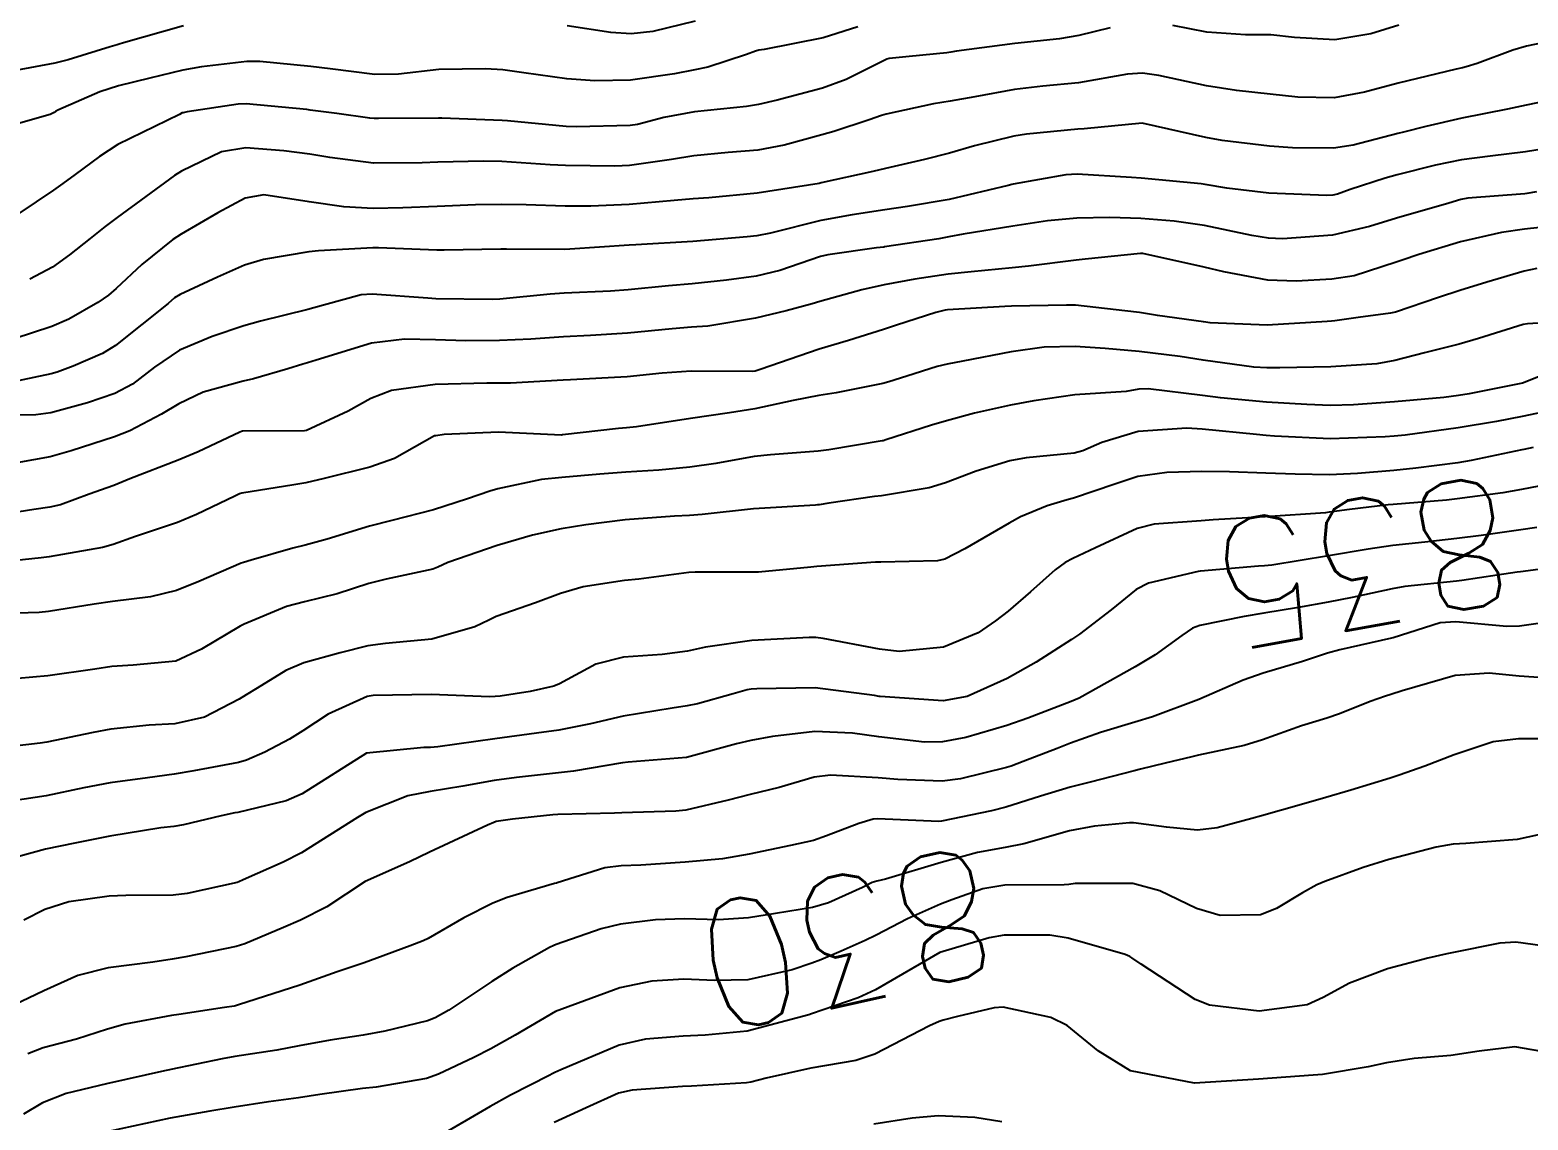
# Model space of a CAD drawing. Header units: metres. Extents: x 307586 to 320046, y 7427249 to 7434250.
# Drawn here: x 319662.25 to 319709.09, y 7429162.31 to 7429196.4 of the extents above; entities that cross this region are included whole.
import ezdxf
from ezdxf.enums import TextEntityAlignment as Align

# ---------------------------------------------------------------- set-up
doc = ezdxf.new("R2010")
doc.units = ezdxf.units.M
doc.header["$MEASUREMENT"] = 0
for name, color, linetype in [('Cotas', 45, 'Continuous'), ('Curvas de Nivel 1m', 11, 'Continuous'), ('Curvas de Nivel 5m', 15, 'Continuous')]:
    doc.layers.add(name, color=color, linetype=linetype)
doc.styles.add('Style-STANDARD', font='STANDARD.shx')

msp = doc.modelspace()

# ---------------------------------------------------------------- linework, layer by layer
at = {"layer": 'Curvas de Nivel 1m', "flags": 128}
for points, elevation in [([(319688.141, 7429196.5), (319687.048, 7429196.152), (319685.207, 7429195.79), (319685.044, 7429195.765), (319684.941, 7429195.734), (319684.657, 7429195.634), (319683.447, 7429195.238), (319683.038, 7429195.151), (319682.409, 7429195.032), (319681.034, 7429194.833), (319679.919, 7429194.806), (319679.035, 7429194.866), (319677.69, 7429195.06), (319677.037, 7429195.151), (319676.496, 7429195.186), (319675.037, 7429195.158), (319673.778, 7429195.02), (319673.032, 7429195.01), (319671.643, 7429195.182), (319671.035, 7429195.258), (319669.435, 7429195.418), (319669.037, 7429195.416), (319667.618, 7429195.25), (319667.032, 7429195.14), (319665.996, 7429194.888), (319665.025, 7429194.652), (319664.435, 7429194.463), (319663.12, 7429193.889), (319663.053, 7429193.849), (319663.012, 7429193.823), (319662.88, 7429193.76), (319661.006, 7429193.223)], 848), ([(319696.029, 7429196.471), (319695.05, 7429196.222), (319694.446, 7429196.119), (319693.047, 7429195.979), (319691.22, 7429195.733), (319691.044, 7429195.7), (319690.924, 7429195.682), (319689.746, 7429195.573), (319689.117, 7429195.505), (319689.042, 7429195.483), (319687.775, 7429194.853), (319687.033, 7429194.583), (319685.613, 7429194.205), (319685.027, 7429194.064), (319684.652, 7429194.009), (319683.025, 7429193.843), (319682.074, 7429193.664), (319681.251, 7429193.445), (319681.019, 7429193.413), (319679.344, 7429193.371), (319679.018, 7429193.384), (319677.184, 7429193.555), (319677.021, 7429193.567), (319675.13, 7429193.64), (319675.021, 7429193.64), (319673.153, 7429193.627), (319673.012, 7429193.63), (319672.884, 7429193.644), (319671.848, 7429193.787), (319671.014, 7429193.896), (319670.907, 7429193.909), (319669.017, 7429194.088), (319668.76, 7429194.08), (319667.168, 7429193.838), (319667.04, 7429193.812), (319667.013, 7429193.806), (319666.927, 7429193.756), (319665.002, 7429192.816), (319664.431, 7429192.443), (319663.67, 7429191.883), (319663.28, 7429191.597), (319662.988, 7429191.386), (319661.335, 7429190.274)], 847), ([(319667.05, 7429196.528), (319665.177, 7429196.001), (319665.044, 7429195.958), (319664.976, 7429195.938), (319664.763, 7429195.873), (319663.452, 7429195.47), (319663.035, 7429195.361), (319661.803, 7429195.136)], 849), ([(319683.053, 7429196.672), (319681.727, 7429196.347), (319681.049, 7429196.279), (319680.418, 7429196.318), (319679.051, 7429196.525)], 849), ([(319705.055, 7429196.55), (319704.177, 7429196.273), (319703.05, 7429196.086), (319701.786, 7429196.165), (319701.051, 7429196.25), (319700.253, 7429196.246), (319699.052, 7429196.328), (319697.984, 7429196.541)], 847), ([(319710.239, 7429196.14), (319709.048, 7429195.893), (319708.62, 7429195.772), (319707.501, 7429195.355), (319707.156, 7429195.245), (319707.041, 7429195.217), (319706.847, 7429195.169), (319705.036, 7429194.733), (319703.98, 7429194.454), (319703.032, 7429194.277), (319701.898, 7429194.293), (319701.032, 7429194.388), (319699.978, 7429194.506), (319699.035, 7429194.651), (319697.543, 7429194.97), (319697.039, 7429195.051), (319696.568, 7429195.017), (319695.035, 7429194.748), (319693.917, 7429194.638), (319693.033, 7429194.54), (319691.79, 7429194.308), (319691.029, 7429194.177), (319690.506, 7429194.087), (319689.025, 7429193.764), (319688.882, 7429193.724), (319688.493, 7429193.585), (319687.386, 7429193.227), (319687.016, 7429193.116), (319685.832, 7429192.796), (319685.008, 7429192.641), (319684.081, 7429192.565), (319683.005, 7429192.464), (319682.314, 7429192.35), (319681, 7429192.165), (319680.543, 7429192.142), (319679, 7429192.16), (319678.521, 7429192.183), (319677.001, 7429192.288), (319676.431, 7429192.299), (319675.001, 7429192.268), (319674.51, 7429192.243), (319672.998, 7429192.232), (319671.624, 7429192.415), (319671, 7429192.514), (319670.189, 7429192.62), (319669.002, 7429192.713), (319668.239, 7429192.589), (319666.994, 7429191.983), (319666.775, 7429191.843), (319664.98, 7429190.532), (319664.602, 7429190.248), (319664.139, 7429189.878), (319663.486, 7429189.364), (319662.959, 7429188.986), (319662.249, 7429188.605)], 846), ([(319709.658, 7429192.688), (319709.012, 7429192.586), (319707.912, 7429192.448), (319707.008, 7429192.334), (319706.202, 7429192.175), (319705, 7429191.873), (319704.628, 7429191.764), (319703.533, 7429191.405), (319703.133, 7429191.267), (319702.991, 7429191.236), (319702.799, 7429191.221), (319700.992, 7429191.3), (319699.671, 7429191.453), (319698.994, 7429191.565), (319698.874, 7429191.582), (319696.997, 7429191.762), (319696.698, 7429191.784), (319694.999, 7429191.887), (319694.642, 7429191.869), (319692.994, 7429191.576), (319692.957, 7429191.567), (319692.837, 7429191.532), (319690.988, 7429191.102), (319689.685, 7429190.874), (319688.985, 7429190.771), (319687.956, 7429190.618), (319686.981, 7429190.442), (319685.403, 7429190.049), (319684.976, 7429189.964), (319684.68, 7429189.929), (319682.974, 7429189.779), (319681.192, 7429189.677), (319680.984, 7429189.669), (319679.127, 7429189.542), (319678.97, 7429189.538), (319677.147, 7429189.541), (319676.97, 7429189.539), (319675.208, 7429189.508), (319674.969, 7429189.509), (319673.152, 7429189.586), (319672.97, 7429189.586), (319671.269, 7429189.495), (319670.968, 7429189.458), (319669.555, 7429189.223), (319668.961, 7429189.042), (319668.117, 7429188.667), (319666.947, 7429188.13), (319666.77, 7429188.018), (319666.575, 7429187.846), (319664.93, 7429186.536), (319664.52, 7429186.281), (319663.606, 7429185.883), (319663.108, 7429185.701), (319662.919, 7429185.644), (319661.483, 7429185.343)], 844), ([(319709.357, 7429191.336), (319709.052, 7429191.28), (319708.992, 7429191.275), (319707.213, 7429191.136), (319706.99, 7429191.094), (319706.611, 7429190.987), (319704.984, 7429190.517), (319704.13, 7429190.25), (319702.979, 7429189.983), (319701.41, 7429189.867), (319700.977, 7429189.885), (319700.453, 7429189.97), (319698.981, 7429190.28), (319698.029, 7429190.423), (319696.983, 7429190.505), (319696.018, 7429190.529), (319694.983, 7429190.517), (319694.072, 7429190.429), (319692.98, 7429190.26), (319691.435, 7429190.01), (319690.977, 7429189.925), (319690.671, 7429189.868), (319688.973, 7429189.615), (319688.945, 7429189.608), (319688.717, 7429189.583), (319687.197, 7429189.37), (319686.969, 7429189.315), (319685.701, 7429188.879), (319684.959, 7429188.704), (319684.026, 7429188.57), (319682.955, 7429188.461), (319682.218, 7429188.397), (319680.952, 7429188.276), (319680.401, 7429188.235), (319678.95, 7429188.166), (319678.514, 7429188.14), (319676.947, 7429187.983), (319676.701, 7429187.969), (319674.947, 7429187.994), (319674.692, 7429188.007), (319672.948, 7429188.137), (319672.61, 7429188.113), (319671.432, 7429187.793), (319670.942, 7429187.659), (319669.456, 7429187.297), (319668.936, 7429187.142), (319667.95, 7429186.813), (319666.928, 7429186.385), (319666.148, 7429185.852), (319665.459, 7429185.318), (319664.91, 7429185.028), (319664.051, 7429184.734), (319662.901, 7429184.425), (319662.434, 7429184.363), (319660.899, 7429184.336)], 843), ([(319710.033, 7429190.279), (319708.981, 7429190.167), (319708.257, 7429190.07), (319706.977, 7429189.77), (319705.677, 7429189.379), (319705.154, 7429189.203), (319704.969, 7429189.137), (319703.652, 7429188.714), (319702.961, 7429188.607), (319701.847, 7429188.54), (319700.96, 7429188.572), (319699.578, 7429188.84), (319698.966, 7429188.984), (319697.045, 7429189.406), (319696.972, 7429189.413), (319695.244, 7429189.23), (319694.968, 7429189.202), (319693.476, 7429189.014), (319692.964, 7429188.962), (319691.677, 7429188.834), (319690.961, 7429188.759), (319689.923, 7429188.606), (319688.956, 7429188.424), (319688.265, 7429188.276), (319686.948, 7429187.906), (319686.713, 7429187.837), (319685.892, 7429187.616), (319684.94, 7429187.383), (319683.443, 7429187.14), (319682.937, 7429187.102), (319682.332, 7429187.054), (319680.935, 7429186.916), (319679.78, 7429186.846), (319678.934, 7429186.802), (319677.914, 7429186.729), (319676.933, 7429186.685), (319675.876, 7429186.68), (319674.933, 7429186.708), (319673.958, 7429186.734), (319672.931, 7429186.605), (319671.201, 7429186.071), (319670.925, 7429185.987), (319670.78, 7429185.946), (319670.31, 7429185.806), (319669.245, 7429185.49), (319668.917, 7429185.413), (319667.668, 7429185.076), (319666.906, 7429184.705), (319666.37, 7429184.379), (319665.37, 7429183.863), (319664.891, 7429183.675), (319663.538, 7429183.232), (319662.885, 7429183.051), (319661.839, 7429182.862)], 842), ([(319709.365, 7429188.938), (319708.966, 7429188.852), (319707.799, 7429188.513), (319706.956, 7429188.254), (319706.288, 7429188.034), (319704.946, 7429187.576), (319704.795, 7429187.541), (319703.785, 7429187.402), (319703.048, 7429187.303), (319702.942, 7429187.294), (319702.815, 7429187.285), (319700.94, 7429187.169), (319699.155, 7429187.243), (319698.941, 7429187.27), (319697.502, 7429187.474), (319696.944, 7429187.561), (319696.854, 7429187.572), (319694.947, 7429187.788), (319694.666, 7429187.794), (319692.946, 7429187.758), (319692.729, 7429187.751), (319690.944, 7429187.647), (319690.868, 7429187.636), (319690.58, 7429187.564), (319689.346, 7429187.169), (319688.937, 7429187.029), (319687.841, 7429186.684), (319686.931, 7429186.42), (319685.079, 7429185.782), (319684.924, 7429185.729), (319684.832, 7429185.723), (319682.924, 7429185.724), (319682.021, 7429185.664), (319680.922, 7429185.556), (319679.158, 7429185.46), (319678.92, 7429185.449), (319677.277, 7429185.358), (319676.919, 7429185.351), (319676.542, 7429185.348), (319674.918, 7429185.308), (319673.552, 7429185.128), (319672.909, 7429184.871), (319672.205, 7429184.479), (319670.894, 7429183.869), (319670.836, 7429183.859), (319668.893, 7429183.851), (319668.87, 7429183.844), (319668.813, 7429183.821), (319667.511, 7429183.209), (319666.884, 7429182.949), (319665.378, 7429182.363), (319664.876, 7429182.154), (319664.67, 7429182.077), (319664.108, 7429181.878), (319663.205, 7429181.551), (319662.869, 7429181.477), (319662.376, 7429181.406), (319660.865, 7429181.164)], 841), ([(319710.337, 7429185.918), (319708.923, 7429185.356), (319708.869, 7429185.341), (319707.253, 7429185.023), (319706.919, 7429184.966), (319706.459, 7429184.907), (319704.917, 7429184.77), (319703.638, 7429184.68), (319702.915, 7429184.659), (319702.175, 7429184.681), (319700.916, 7429184.761), (319699.477, 7429184.895), (319698.918, 7429184.967), (319697.217, 7429185.18), (319696.92, 7429185.163), (319696.53, 7429185.096), (319694.918, 7429184.984), (319693.637, 7429184.801), (319692.914, 7429184.667), (319691.783, 7429184.419), (319690.909, 7429184.179), (319690.437, 7429184.036), (319689.017, 7429183.579), (319688.929, 7429183.553), (319688.902, 7429183.545), (319687.226, 7429183.269), (319686.897, 7429183.224), (319685.405, 7429183.113), (319684.894, 7429183.055), (319683.692, 7429182.841), (319682.889, 7429182.722), (319681.917, 7429182.635), (319680.886, 7429182.571), (319680.067, 7429182.506), (319678.883, 7429182.403), (319678.249, 7429182.34), (319676.878, 7429182.05), (319676.627, 7429181.973), (319675.936, 7429181.734), (319674.869, 7429181.389), (319673.567, 7429181.062), (319672.864, 7429180.881), (319671.543, 7429180.473), (319670.858, 7429180.286), (319670.468, 7429180.192), (319669.172, 7429179.817), (319668.924, 7429179.747), (319668.851, 7429179.721), (319667.529, 7429179.146), (319666.838, 7429178.869), (319666.019, 7429178.668), (319664.833, 7429178.525), (319664.263, 7429178.444), (319662.828, 7429178.208), (319662.541, 7429178.18), (319660.826, 7429178.128)], 839), ([(319709.755, 7429184.491), (319708.913, 7429184.31), (319708.102, 7429184.157), (319706.909, 7429183.956), (319705.249, 7429183.727), (319704.906, 7429183.691), (319704.627, 7429183.671), (319702.905, 7429183.615), (319701.167, 7429183.698), (319700.906, 7429183.721), (319700.604, 7429183.745), (319698.907, 7429183.911), (319698.428, 7429183.945), (319696.907, 7429183.84), (319695.763, 7429183.497), (319695.168, 7429183.237), (319694.898, 7429183.164), (319693.404, 7429183.016), (319692.894, 7429182.922), (319691.836, 7429182.599), (319690.883, 7429182.233), (319690.367, 7429182.079), (319688.877, 7429181.833), (319688.655, 7429181.804), (319687.226, 7429181.596), (319686.924, 7429181.547), (319686.872, 7429181.544), (319686.809, 7429181.538), (319684.871, 7429181.422), (319683.272, 7429181.242), (319682.869, 7429181.212), (319682.404, 7429181.192), (319680.867, 7429181.081), (319679.631, 7429180.927), (319678.864, 7429180.8), (319677.97, 7429180.601), (319676.858, 7429180.278), (319675.315, 7429179.743), (319675, 7429179.598), (319674.85, 7429179.534), (319673.389, 7429179.22), (319672.843, 7429179.084), (319671.854, 7429178.768), (319670.834, 7429178.519), (319670.273, 7429178.364), (319668.95, 7429177.819), (319668.866, 7429177.776), (319668.822, 7429177.754), (319667.617, 7429177.03), (319666.811, 7429176.659), (319665.483, 7429176.533), (319664.809, 7429176.495), (319664.277, 7429176.406), (319662.806, 7429176.201), (319660.921, 7429176.036)], 838), ([(319709.247, 7429183.337), (319708.962, 7429183.28), (319708.902, 7429183.266), (319707.315, 7429182.937), (319706.895, 7429182.866), (319705.582, 7429182.691), (319704.891, 7429182.625), (319703.762, 7429182.529), (319702.889, 7429182.491), (319701.806, 7429182.509), (319700.889, 7429182.539), (319699.758, 7429182.584), (319698.89, 7429182.592), (319697.799, 7429182.562), (319696.887, 7429182.434), (319696.176, 7429182.198), (319694.877, 7429181.758), (319694.682, 7429181.705), (319694.054, 7429181.518), (319693.221, 7429181.174), (319692.867, 7429180.977), (319691.48, 7429180.171), (319690.856, 7429179.845), (319690.624, 7429179.793), (319688.855, 7429179.757), (319688.687, 7429179.75), (319686.853, 7429179.616), (319686.665, 7429179.603), (319685.03, 7429179.447), (319684.85, 7429179.44), (319683.054, 7429179.444), (319682.85, 7429179.428), (319681.294, 7429179.226), (319680.845, 7429179.181), (319679.548, 7429178.987), (319678.839, 7429178.777), (319678.06, 7429178.482), (319676.828, 7429178.051), (319676.604, 7429177.945), (319676.159, 7429177.73), (319674.819, 7429177.346), (319673.373, 7429177.209), (319672.817, 7429177.14), (319671.95, 7429176.919), (319670.811, 7429176.605), (319670.25, 7429176.364), (319669.353, 7429175.814), (319669.015, 7429175.602), (319668.798, 7429175.471), (319667.708, 7429174.912), (319666.786, 7429174.704), (319665.984, 7429174.653), (319664.783, 7429174.534), (319664.224, 7429174.433), (319662.777, 7429174.129), (319662.574, 7429174.095), (319661.041, 7429173.916)], 837), ([(319709.975, 7429182.241), (319708.883, 7429182.025), (319708.302, 7429181.926), (319706.879, 7429181.733), (319706.545, 7429181.698), (319704.875, 7429181.561), (319704.721, 7429181.546), (319703.512, 7429181.404), (319702.955, 7429181.326), (319702.872, 7429181.316), (319702.759, 7429181.299), (319700.87, 7429181.174), (319699.248, 7429181.077), (319698.869, 7429181.053), (319697.402, 7429180.94), (319696.866, 7429180.803), (319695.566, 7429180.206), (319694.857, 7429179.872), (319694.619, 7429179.749), (319694.309, 7429179.515), (319693.534, 7429178.831), (319692.833, 7429178.226), (319692.445, 7429177.919), (319691.899, 7429177.544), (319690.818, 7429177.101), (319689.432, 7429176.959), (319688.817, 7429177.03), (319687.054, 7429177.364), (319686.821, 7429177.394), (319686.617, 7429177.399), (319684.82, 7429177.306), (319683.37, 7429177.092), (319682.816, 7429176.971), (319682.019, 7429176.866), (319680.814, 7429176.789), (319679.94, 7429176.561), (319678.805, 7429175.954), (319678.631, 7429175.876), (319677.891, 7429175.709), (319676.951, 7429175.569), (319676.801, 7429175.549), (319676.616, 7429175.539), (319674.801, 7429175.618), (319672.983, 7429175.585), (319672.8, 7429175.55), (319671.581, 7429174.998), (319670.783, 7429174.484), (319670.367, 7429174.216), (319669.595, 7429173.812), (319669.023, 7429173.565), (319668.77, 7429173.495), (319667.373, 7429173.228), (319666.766, 7429173.125), (319665.926, 7429173.014), (319664.763, 7429172.856), (319663.939, 7429172.7), (319662.759, 7429172.451), (319661.03, 7429172.19)], 836), ([(319710.51, 7429179.67), (319708.854, 7429179.455), (319708.751, 7429179.444), (319708.128, 7429179.347), (319707.026, 7429179.182), (319706.85, 7429179.166), (319705.237, 7429178.994), (319704.846, 7429178.922), (319703.596, 7429178.648), (319702.839, 7429178.505), (319701.919, 7429178.342), (319700.834, 7429178.162), (319700.217, 7429178.061), (319698.828, 7429177.774), (319698.597, 7429177.691), (319698.27, 7429177.466), (319697.436, 7429176.854), (319696.813, 7429176.482), (319695.055, 7429175.506), (319694.802, 7429175.394), (319693.448, 7429174.872), (319692.794, 7429174.647), (319691.514, 7429174.273), (319690.789, 7429174.134), (319690.225, 7429174.129), (319688.79, 7429174.297), (319687.968, 7429174.411), (319686.792, 7429174.464), (319685.473, 7429174.303), (319684.788, 7429174.179), (319684.344, 7429174.078), (319682.783, 7429173.65), (319680.958, 7429173.5), (319680.78, 7429173.479), (319679.247, 7429173.224), (319678.775, 7429173.165), (319677.46, 7429173.026), (319676.771, 7429172.928), (319675.784, 7429172.751), (319674.761, 7429172.587), (319674.072, 7429172.445), (319672.754, 7429171.928), (319672.489, 7429171.774), (319670.742, 7429170.666), (319670.167, 7429170.377), (319668.914, 7429169.818), (319668.788, 7429169.763), (319668.732, 7429169.742), (319667.172, 7429169.39), (319666.725, 7429169.339), (319665.254, 7429169.333), (319664.724, 7429169.306), (319663.472, 7429169.132), (319662.718, 7429168.897), (319662.057, 7429168.556)], 834), ([(319710.206, 7429177.953), (319708.829, 7429177.75), (319708.427, 7429177.746), (319706.831, 7429177.893), (319706.344, 7429177.854), (319704.871, 7429177.389), (319704.823, 7429177.377), (319703.209, 7429177.016), (319702.818, 7429176.905), (319702.044, 7429176.65), (319700.811, 7429176.282), (319700.189, 7429176.067), (319698.803, 7429175.46), (319697.352, 7429174.92), (319696.796, 7429174.754), (319695.725, 7429174.429), (319694.789, 7429174.091), (319694.37, 7429173.931), (319693.31, 7429173.525), (319692.93, 7429173.38), (319692.78, 7429173.336), (319691.347, 7429172.979), (319690.773, 7429172.91), (319689.388, 7429172.959), (319688.774, 7429173.01), (319687.28, 7429173.091), (319686.774, 7429173.028), (319685.674, 7429172.712), (319684.766, 7429172.486), (319684.085, 7429172.315), (319682.758, 7429172.003), (319682.447, 7429171.965), (319680.756, 7429171.914), (319680.533, 7429171.906), (319678.755, 7429171.862), (319678.603, 7429171.853), (319677.336, 7429171.714), (319676.831, 7429171.64), (319676.752, 7429171.612), (319676.562, 7429171.534), (319674.742, 7429170.683), (319674.116, 7429170.38), (319672.733, 7429169.77), (319671.532, 7429168.977), (319670.714, 7429168.561), (319670.184, 7429168.332), (319668.971, 7429167.817), (319668.702, 7429167.734), (319667.122, 7429167.412), (319666.698, 7429167.339), (319666.097, 7429167.249), (319664.695, 7429167.066), (319663.744, 7429166.828), (319662.688, 7429166.35), (319661.745, 7429165.899)], 833), ([(319710.034, 7429176.105), (319708.811, 7429176.19), (319707.878, 7429176.283), (319706.811, 7429176.206), (319705.156, 7429175.734), (319704.805, 7429175.615), (319704.636, 7429175.56), (319704.152, 7429175.397), (319703.194, 7429175.011), (319702.798, 7429174.873), (319702.007, 7429174.634), (319700.79, 7429174.196), (319700.212, 7429174.022), (319698.785, 7429173.717), (319698.575, 7429173.672), (319697.749, 7429173.47), (319696.976, 7429173.282), (319696.779, 7429173.234), (319695.398, 7429172.877), (319694.771, 7429172.716), (319693.848, 7429172.438), (319692.761, 7429172.097), (319692.313, 7429171.983), (319690.754, 7429171.656), (319690.667, 7429171.648), (319688.755, 7429171.727), (319688.62, 7429171.716), (319688.163, 7429171.586), (319687.153, 7429171.192), (319686.747, 7429171.048), (319686.028, 7429170.893), (319684.743, 7429170.624), (319683.907, 7429170.473), (319682.74, 7429170.37), (319681.352, 7429170.284), (319680.739, 7429170.258), (319680.231, 7429170.192), (319678.733, 7429169.725), (319678.716, 7429169.717), (319678.65, 7429169.701), (319677.177, 7429169.265), (319676.723, 7429169.089), (319675.815, 7429168.635), (319674.706, 7429167.988), (319674.548, 7429167.908), (319674.144, 7429167.756), (319673.099, 7429167.366), (319672.697, 7429167.226), (319671.859, 7429166.942), (319670.69, 7429166.523), (319668.773, 7429165.908), (319668.684, 7429165.88), (319668.635, 7429165.868), (319668.34, 7429165.823), (319666.906, 7429165.611), (319666.679, 7429165.576), (319665.232, 7429165.304), (319664.672, 7429165.147), (319663.707, 7429164.84), (319662.663, 7429164.566), (319662.181, 7429164.374)], 832), ([(319709.687, 7429174.226), (319708.792, 7429174.231), (319707.997, 7429174.141), (319706.787, 7429173.731), (319705.869, 7429173.374), (319705.067, 7429173.097), (319704.777, 7429173.004), (319703.548, 7429172.626), (319702.768, 7429172.394), (319702.005, 7429172.181), (319700.759, 7429171.823), (319700.455, 7429171.737), (319699.375, 7429171.451), (319698.752, 7429171.374), (319697.784, 7429171.47), (319696.755, 7429171.604), (319696.633, 7429171.604), (319695.539, 7429171.498), (319694.751, 7429171.35), (319693.328, 7429170.943), (319692.746, 7429170.834), (319691.878, 7429170.673), (319690.741, 7429170.364), (319689.002, 7429169.844), (319688.735, 7429169.781), (319688.582, 7429169.734), (319688.281, 7429169.585), (319687.217, 7429169.104), (319686.723, 7429168.955), (319685.565, 7429168.772), (319684.718, 7429168.627), (319683.785, 7429168.572), (319682.717, 7429168.603), (319681.812, 7429168.568), (319680.714, 7429168.431), (319680.108, 7429168.283), (319678.704, 7429167.801), (319678.633, 7429167.772), (319678.493, 7429167.702), (319677.348, 7429167.061), (319676.692, 7429166.639), (319675.344, 7429165.74), (319674.92, 7429165.505), (319674.678, 7429165.41), (319673.351, 7429165.085), (319672.671, 7429164.965), (319671.64, 7429164.809), (319670.666, 7429164.629), (319669.966, 7429164.498), (319668.66, 7429164.294), (319668.259, 7429164.224), (319666.654, 7429163.89), (319666.613, 7429163.881), (319666.463, 7429163.843), (319664.649, 7429163.439), (319663.388, 7429163.14), (319662.643, 7429162.849), (319662.046, 7429162.488)], 831), ([(319710.377, 7429167.646), (319708.711, 7429167.87), (319708.213, 7429167.842), (319706.706, 7429167.541), (319706.557, 7429167.51), (319705.956, 7429167.371), (319704.699, 7429167.041), (319703.507, 7429166.59), (319702.69, 7429166.14), (319702.187, 7429165.916), (319700.686, 7429165.717), (319699.135, 7429165.901), (319698.689, 7429166.082), (319696.996, 7429167.181), (319696.702, 7429167.379), (319696.64, 7429167.419), (319696.492, 7429167.483), (319694.71, 7429167.995), (319694.138, 7429168.089), (319692.711, 7429168.087), (319692.243, 7429168.002), (319690.703, 7429167.55), (319688.691, 7429166.377), (319688.146, 7429166.128), (319686.683, 7429165.629), (319686.603, 7429165.601), (319684.677, 7429165.083), (319683.359, 7429164.96), (319682.676, 7429164.936), (319681.502, 7429164.835), (319680.673, 7429164.651), (319678.846, 7429163.878), (319678.664, 7429163.791), (319678.603, 7429163.761), (319678.49, 7429163.702), (319677.272, 7429163.088), (319676.643, 7429162.727), (319674.938, 7429161.745)], 829), ([(319709.763, 7429164.412), (319708.675, 7429164.597), (319707.564, 7429164.461), (319706.673, 7429164.33), (319705.532, 7429164.237), (319704.67, 7429164.097), (319704.091, 7429163.973), (319702.666, 7429163.737), (319702.37, 7429163.709), (319700.664, 7429163.587), (319698.663, 7429163.46), (319696.667, 7429163.848), (319695.65, 7429164.473), (319694.68, 7429165.267), (319694.169, 7429165.515), (319692.686, 7429165.835), (319692.4, 7429165.819), (319691.249, 7429165.544), (319690.802, 7429165.428), (319690.681, 7429165.391), (319690.382, 7429165.256), (319688.671, 7429164.367), (319688.079, 7429164.175), (319686.666, 7429163.934), (319685.269, 7429163.621), (319684.796, 7429163.493), (319684.661, 7429163.473), (319682.937, 7429163.369), (319682.658, 7429163.355), (319681.076, 7429163.247), (319680.655, 7429163.144), (319679.641, 7429162.693), (319678.641, 7429162.236)], 828), ([(319692.644, 7429162.256), (319691.794, 7429162.39), (319690.646, 7429162.435), (319689.835, 7429162.372), (319688.642, 7429162.175)], 827)]:
    msp.add_lwpolyline(points, dxfattribs=dict(at, elevation=elevation))
at = {"layer": 'Curvas de Nivel 5m', "flags": 128}
for points, elevation in [([(319710.092, 7429194.27), (319709.03, 7429194.049), (319708.453, 7429193.922), (319707.026, 7429193.64), (319705.899, 7429193.377), (319705.203, 7429193.204), (319705.019, 7429193.162), (319703.619, 7429192.799), (319703.012, 7429192.702), (319701.729, 7429192.712), (319701.013, 7429192.77), (319699.527, 7429192.943), (319699.017, 7429193.037), (319697.023, 7429193.48), (319695.217, 7429193.31), (319695.02, 7429193.294), (319693.406, 7429193.138), (319693.016, 7429193.074), (319691.784, 7429192.775), (319691.008, 7429192.549), (319690.224, 7429192.349), (319689, 7429192.07), (319688.608, 7429191.975), (319686.993, 7429191.614), (319686.933, 7429191.601), (319684.99, 7429191.293), (319683.483, 7429191.15), (319682.988, 7429191.115), (319682.393, 7429191.065), (319680.986, 7429190.945), (319679.785, 7429190.892), (319678.985, 7429190.89), (319677.769, 7429190.929), (319676.985, 7429190.945), (319676.186, 7429190.933), (319674.984, 7429190.879), (319673.911, 7429190.833), (319672.983, 7429190.818), (319672.067, 7429190.867), (319670.985, 7429191.028), (319669.56, 7429191.241), (319668.986, 7429191.142), (319668.131, 7429190.679), (319666.975, 7429190.009), (319666.718, 7429189.844), (319665.755, 7429189.064), (319664.95, 7429188.318), (319664.71, 7429188.109), (319664.376, 7429187.876), (319663.468, 7429187.354), (319662.935, 7429187.121), (319661.759, 7429186.735)], 845), ([(319710.943, 7429187.32), (319709.071, 7429187.209), (319708.941, 7429187.186), (319707.546, 7429186.745), (319706.935, 7429186.571), (319705.855, 7429186.299), (319704.93, 7429186.059), (319704.366, 7429185.958), (319702.927, 7429185.864), (319701.327, 7429185.834), (319700.927, 7429185.828), (319700.516, 7429185.855), (319698.929, 7429186.074), (319698.216, 7429186.182), (319696.932, 7429186.341), (319695.874, 7429186.437), (319694.933, 7429186.501), (319693.968, 7429186.484), (319692.931, 7429186.335), (319691.415, 7429186.04), (319690.927, 7429185.95), (319690.617, 7429185.872), (319689.673, 7429185.572), (319689.109, 7429185.39), (319688.921, 7429185.34), (319687.462, 7429185.05), (319686.917, 7429184.966), (319686.117, 7429184.814), (319684.912, 7429184.549), (319684.125, 7429184.424), (319682.909, 7429184.243), (319681.221, 7429183.991), (319680.906, 7429183.955), (319680.656, 7429183.932), (319678.903, 7429183.734), (319678.871, 7429183.732), (319676.904, 7429183.819), (319675.2, 7429183.746), (319674.94, 7429183.711), (319674.902, 7429183.701), (319673.651, 7429182.997), (319672.882, 7429182.721), (319671.455, 7429182.368), (319670.877, 7429182.238), (319670.506, 7429182.175), (319668.874, 7429181.909), (319668.807, 7429181.887), (319668.661, 7429181.822), (319667.46, 7429181.241), (319666.864, 7429180.992), (319665.557, 7429180.556), (319664.857, 7429180.304), (319664.52, 7429180.21), (319662.853, 7429179.925), (319662.601, 7429179.894), (319661.039, 7429179.728)], 840), ([(319709.364, 7429180.839), (319708.867, 7429180.763), (319707.628, 7429180.589), (319706.864, 7429180.492), (319705.87, 7429180.381), (319704.862, 7429180.273), (319704.095, 7429180.163), (319702.858, 7429179.951), (319701.083, 7429179.665), (319700.855, 7429179.639), (319700.669, 7429179.627), (319698.853, 7429179.473), (319698.838, 7429179.476), (319698.776, 7429179.461), (319697.221, 7429179.103), (319696.844, 7429178.905), (319696.06, 7429178.266), (319695.065, 7429177.506), (319694.821, 7429177.338), (319693.712, 7429176.623), (319692.809, 7429176.112), (319691.553, 7429175.549), (319690.802, 7429175.42), (319688.834, 7429175.549), (319688.803, 7429175.555), (319688.656, 7429175.581), (319686.805, 7429175.83), (319684.975, 7429175.798), (319684.804, 7429175.781), (319684.675, 7429175.761), (319684.236, 7429175.636), (319683.12, 7429175.327), (319682.799, 7429175.257), (319682.332, 7429175.19), (319680.795, 7429174.935), (319679.782, 7429174.701), (319678.791, 7429174.506), (319678.089, 7429174.408), (319676.788, 7429174.23), (319675.009, 7429173.979), (319674.776, 7429173.964), (319674.571, 7429173.957), (319672.773, 7429173.784), (319670.76, 7429172.508), (319670.267, 7429172.296), (319668.754, 7429171.929), (319668.662, 7429171.913), (319668.23, 7429171.825), (319667.05, 7429171.537), (319666.749, 7429171.488), (319666.349, 7429171.446), (319664.746, 7429171.189), (319663.652, 7429170.972), (319662.742, 7429170.775), (319661.176, 7429170.352)], 835), ([(319709.85, 7429171.324), (319708.75, 7429171.078), (319707.145, 7429170.96), (319706.749, 7429170.933), (319706.221, 7429170.842), (319704.744, 7429170.457), (319703.937, 7429170.202), (319702.737, 7429169.769), (319702.485, 7429169.663), (319702.041, 7429169.417), (319701.231, 7429168.919), (319700.722, 7429168.727), (319699.465, 7429168.706), (319698.725, 7429168.924), (319697.575, 7429169.472), (319696.735, 7429169.703), (319694.929, 7429169.701), (319694.735, 7429169.672), (319694.587, 7429169.659), (319692.734, 7429169.657), (319692.045, 7429169.537), (319691.081, 7429169.193), (319690.726, 7429169.056), (319689.686, 7429168.598), (319688.711, 7429168.087), (319688.37, 7429167.922), (319687.616, 7429167.591), (319686.978, 7429167.32), (319686.699, 7429167.213), (319686.088, 7429167.001), (319684.694, 7429166.693), (319683.657, 7429166.677), (319682.694, 7429166.712), (319681.7, 7429166.653), (319680.691, 7429166.439), (319678.683, 7429165.7), (319677.423, 7429164.965), (319676.665, 7429164.54), (319676.126, 7429164.263), (319675.021, 7429163.744), (319674.652, 7429163.611), (319673.076, 7429163.339), (319672.648, 7429163.296), (319671.319, 7429163.11), (319670.645, 7429163.002), (319669.713, 7429162.873), (319668.642, 7429162.715), (319667.881, 7429162.587), (319666.638, 7429162.362), (319664.713, 7429161.948)], 830)]:
    msp.add_lwpolyline(points, dxfattribs=dict(at, elevation=elevation))

# ---------------------------------------------------------------- texts
at = {"layer": 'Cotas', "style": 'Style-STANDARD'}
for s, rotation, p in [('835', 190.1464, (319703.962, 7429179.745, 835)), ('830', 192.7455, (319687.794, 7429167.964, 830))]:
    msp.add_text(s, height=4, rotation=rotation, dxfattribs=at).set_placement(p, align=Align.MIDDLE_CENTER)

doc.saveas('drawing.dxf')
